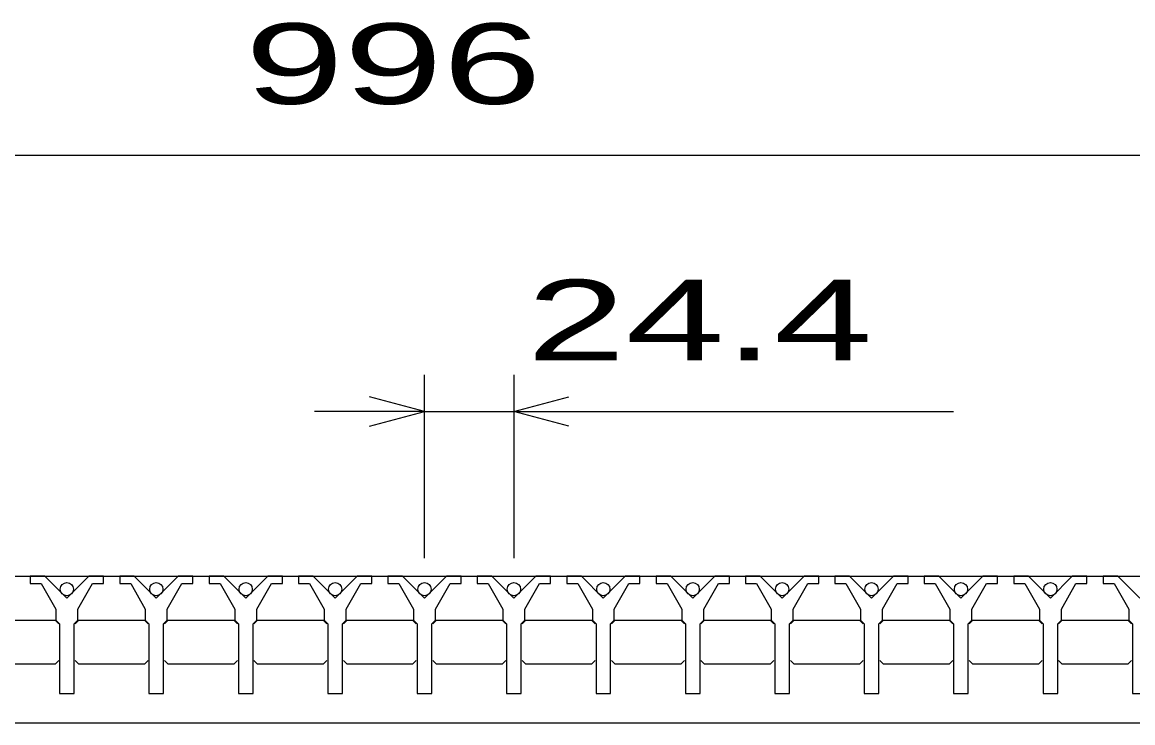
# Model space of a CAD drawing. Units: millimetres, scale not verified. Extents: x -1820 to 1731, y -1282 to 1054.
# Drawn here: x -1030.8 to -727.7, y -546.5 to -355.2 of the extents above; entities that cross this region are included whole.
import ezdxf
from ezdxf.enums import TextEntityAlignment as Align

# ---------------------------------------------------------------- set-up
doc = ezdxf.new("R2010")
doc.units = ezdxf.units.MM
doc.header["$LTSCALE"] = 10
doc.layers.add('16', color=3, linetype='Continuous', lineweight=25)
doc.layers.add('22', color=2, linetype='Continuous', lineweight=25)
doc.styles.add('ベクトル', font='')
doc.styles.get('ベクトル').set_extended_font_data('ベクトル')

msp = doc.modelspace()

# ---------------------------------------------------------------- linework, layer by layer
at = {"layer": '16'}
for p, q in [((-1419, -506.5), (-423, -506.5)), ((-1028.6, -506.5), (-1028.6, -508.5)), ((-1024.6, -506.5), (-1028.6, -506.5)), ((-1028.6, -508.5), (-1025.6, -508.5)), ((-1025.6, -508.5), (-1021.6, -515.5)), ((-1018.6, -512.5), (-1024.6, -506.5)), ((-1012.6, -506.5), (-1018.6, -512.5)), ((-1015.6, -515.5), (-1011.6, -508.5)), ((-1008.6, -506.5), (-1012.6, -506.5)), ((-1011.6, -508.5), (-1008.6, -508.5)), ((-1008.6, -508.5), (-1008.6, -506.5)), ((-1004.2, -506.5), (-1004.2, -508.5)), ((-1000.2, -506.5), (-1004.2, -506.5)), ((-1004.2, -508.5), (-1001.2, -508.5)), ((-1001.2, -508.5), (-997.2, -515.5)), ((-994.2, -512.5), (-1000.2, -506.5)), ((-988.2, -506.5), (-994.2, -512.5)), ((-991.2, -515.5), (-987.2, -508.5)), ((-984.2, -506.5), (-988.2, -506.5)), ((-987.2, -508.5), (-984.2, -508.5)), ((-984.2, -508.5), (-984.2, -506.5)), ((-979.8, -506.5), (-979.8, -508.5)), ((-975.8, -506.5), (-979.8, -506.5)), ((-979.8, -508.5), (-976.8, -508.5)), ((-976.8, -508.5), (-972.8, -515.5)), ((-969.8, -512.5), (-975.8, -506.5)), ((-963.8, -506.5), (-969.8, -512.5)), ((-966.8, -515.5), (-962.8, -508.5)), ((-959.8, -506.5), (-963.8, -506.5)), ((-962.8, -508.5), (-959.8, -508.5)), ((-959.8, -508.5), (-959.8, -506.5)), ((-955.4, -506.5), (-955.4, -508.5)), ((-951.4, -506.5), (-955.4, -506.5)), ((-955.4, -508.5), (-952.4, -508.5)), ((-952.4, -508.5), (-948.4, -515.5)), ((-945.4, -512.5), (-951.4, -506.5)), ((-939.4, -506.5), (-945.4, -512.5)), ((-942.4, -515.5), (-938.4, -508.5)), ((-935.4, -506.5), (-939.4, -506.5)), ((-938.4, -508.5), (-935.4, -508.5)), ((-935.4, -508.5), (-935.4, -506.5)), ((-931, -506.5), (-931, -508.5)), ((-927, -506.5), (-931, -506.5)), ((-931, -508.5), (-928, -508.5)), ((-928, -508.5), (-924, -515.5)), ((-921, -512.5), (-927, -506.5)), ((-915, -506.5), (-921, -512.5)), ((-918, -515.5), (-914, -508.5)), ((-911, -506.5), (-915, -506.5)), ((-914, -508.5), (-911, -508.5)), ((-911, -508.5), (-911, -506.5)), ((-906.6, -506.5), (-906.6, -508.5)), ((-902.6, -506.5), (-906.6, -506.5)), ((-906.6, -508.5), (-903.6, -508.5)), ((-903.6, -508.5), (-899.6, -515.5)), ((-896.6, -512.5), (-902.6, -506.5)), ((-890.6, -506.5), (-896.6, -512.5)), ((-893.6, -515.5), (-889.6, -508.5)), ((-886.6, -506.5), (-890.6, -506.5)), ((-889.6, -508.5), (-886.6, -508.5)), ((-886.6, -508.5), (-886.6, -506.5)), ((-882.2, -506.5), (-882.2, -508.5)), ((-878.2, -506.5), (-882.2, -506.5)), ((-882.2, -508.5), (-879.2, -508.5)), ((-879.2, -508.5), (-875.2, -515.5)), ((-872.2, -512.5), (-878.2, -506.5)), ((-866.2, -506.5), (-872.2, -512.5)), ((-869.2, -515.5), (-865.2, -508.5)), ((-862.2, -506.5), (-866.2, -506.5)), ((-865.2, -508.5), (-862.2, -508.5)), ((-862.2, -508.5), (-862.2, -506.5)), ((-857.8, -506.5), (-857.8, -508.5)), ((-853.8, -506.5), (-857.8, -506.5)), ((-857.8, -508.5), (-854.8, -508.5)), ((-854.8, -508.5), (-850.8, -515.5)), ((-847.8, -512.5), (-853.8, -506.5)), ((-841.8, -506.5), (-847.8, -512.5)), ((-844.8, -515.5), (-840.8, -508.5)), ((-837.8, -506.5), (-841.8, -506.5)), ((-840.8, -508.5), (-837.8, -508.5)), ((-837.8, -508.5), (-837.8, -506.5)), ((-833.4, -506.5), (-833.4, -508.5)), ((-829.4, -506.5), (-833.4, -506.5)), ((-833.4, -508.5), (-830.4, -508.5)), ((-830.4, -508.5), (-826.4, -515.5)), ((-823.4, -512.5), (-829.4, -506.5)), ((-817.4, -506.5), (-823.4, -512.5)), ((-820.4, -515.5), (-816.4, -508.5)), ((-813.4, -506.5), (-817.4, -506.5)), ((-816.4, -508.5), (-813.4, -508.5)), ((-813.4, -508.5), (-813.4, -506.5)), ((-809, -506.5), (-809, -508.5)), ((-805, -506.5), (-809, -506.5)), ((-809, -508.5), (-806, -508.5)), ((-806, -508.5), (-802, -515.5)), ((-799, -512.5), (-805, -506.5)), ((-793, -506.5), (-799, -512.5)), ((-796, -515.5), (-792, -508.5)), ((-789, -506.5), (-793, -506.5)), ((-792, -508.5), (-789, -508.5)), ((-789, -508.5), (-789, -506.5)), ((-784.6, -506.5), (-784.6, -508.5)), ((-780.6, -506.5), (-784.6, -506.5)), ((-784.6, -508.5), (-781.6, -508.5)), ((-781.6, -508.5), (-777.6, -515.5)), ((-774.6, -512.5), (-780.6, -506.5)), ((-768.6, -506.5), (-774.6, -512.5)), ((-771.6, -515.5), (-767.6, -508.5)), ((-764.6, -506.5), (-768.6, -506.5)), ((-767.6, -508.5), (-764.6, -508.5)), ((-764.6, -508.5), (-764.6, -506.5)), ((-760.2, -506.5), (-760.2, -508.5)), ((-756.2, -506.5), (-760.2, -506.5)), ((-760.2, -508.5), (-757.2, -508.5)), ((-757.2, -508.5), (-753.2, -515.5)), ((-750.2, -512.5), (-756.2, -506.5)), ((-744.2, -506.5), (-750.2, -512.5)), ((-747.2, -515.5), (-743.2, -508.5)), ((-740.2, -506.5), (-744.2, -506.5)), ((-743.2, -508.5), (-740.2, -508.5)), ((-740.2, -508.5), (-740.2, -506.5)), ((-735.8, -506.5), (-735.8, -508.5)), ((-731.8, -506.5), (-735.8, -506.5)), ((-735.8, -508.5), (-732.8, -508.5)), ((-732.8, -508.5), (-728.8, -515.5)), ((-725.8, -512.5), (-731.8, -506.5)), ((-1021.6, -515.5), (-1021.6, -518.5)), ((-1015.6, -518.5), (-1015.6, -515.5)), ((-997.2, -515.5), (-997.2, -518.5)), ((-991.2, -518.5), (-991.2, -515.5)), ((-972.8, -515.5), (-972.8, -518.5)), ((-966.8, -518.5), (-966.8, -515.5)), ((-948.4, -515.5), (-948.4, -518.5)), ((-942.4, -518.5), (-942.4, -515.5)), ((-924, -515.5), (-924, -518.5)), ((-918, -518.5), (-918, -515.5)), ((-899.6, -515.5), (-899.6, -518.5)), ((-893.6, -518.5), (-893.6, -515.5)), ((-875.2, -515.5), (-875.2, -518.5)), ((-869.2, -518.5), (-869.2, -515.5)), ((-850.8, -515.5), (-850.8, -518.5)), ((-844.8, -518.5), (-844.8, -515.5)), ((-826.4, -515.5), (-826.4, -518.5)), ((-820.4, -518.5), (-820.4, -515.5)), ((-802, -515.5), (-802, -518.5)), ((-796, -518.5), (-796, -515.5)), ((-777.6, -515.5), (-777.6, -518.5)), ((-771.6, -518.5), (-771.6, -515.5)), ((-753.2, -515.5), (-753.2, -518.5)), ((-747.2, -518.5), (-747.2, -515.5)), ((-728.8, -515.5), (-728.8, -518.5)), ((-1039.75, -518.5), (-1021.85, -518.5)), ((-1021.85, -518.5), (-1020.85, -519.5)), ((-1021.6, -518.5), (-1020.6, -519.5)), ((-1020.6, -519.5), (-1020.6, -538.5)), ((-1016.6, -519.5), (-1015.6, -518.5)), ((-1016.6, -538.5), (-1016.6, -519.5)), ((-1016.35, -519.5), (-1015.35, -518.5)), ((-1015.35, -518.5), (-997.45, -518.5)), ((-997.45, -518.5), (-996.45, -519.5)), ((-997.2, -518.5), (-996.2, -519.5)), ((-996.2, -519.5), (-996.2, -538.5)), ((-992.2, -519.5), (-991.2, -518.5)), ((-992.2, -538.5), (-992.2, -519.5)), ((-991.95, -519.5), (-990.95, -518.5)), ((-990.95, -518.5), (-973.05, -518.5)), ((-973.05, -518.5), (-972.05, -519.5)), ((-972.8, -518.5), (-971.8, -519.5)), ((-971.8, -519.5), (-971.8, -538.5)), ((-967.8, -519.5), (-966.8, -518.5)), ((-967.8, -538.5), (-967.8, -519.5)), ((-967.55, -519.5), (-966.55, -518.5)), ((-966.55, -518.5), (-948.65, -518.5)), ((-948.65, -518.5), (-947.65, -519.5)), ((-948.4, -518.5), (-947.4, -519.5)), ((-947.4, -519.5), (-947.4, -538.5)), ((-943.4, -519.5), (-942.4, -518.5)), ((-943.4, -538.5), (-943.4, -519.5)), ((-943.15, -519.5), (-942.15, -518.5)), ((-942.15, -518.5), (-924.25, -518.5)), ((-924.25, -518.5), (-923.25, -519.5)), ((-924, -518.5), (-923, -519.5)), ((-923, -519.5), (-923, -538.5)), ((-919, -519.5), (-918, -518.5)), ((-919, -538.5), (-919, -519.5)), ((-918.75, -519.5), (-917.75, -518.5)), ((-917.75, -518.5), (-899.85, -518.5)), ((-899.85, -518.5), (-898.85, -519.5)), ((-899.6, -518.5), (-898.6, -519.5)), ((-898.6, -519.5), (-898.6, -538.5)), ((-894.6, -519.5), (-893.6, -518.5)), ((-894.6, -538.5), (-894.6, -519.5)), ((-894.35, -519.5), (-893.35, -518.5)), ((-893.35, -518.5), (-875.45, -518.5)), ((-875.45, -518.5), (-874.45, -519.5)), ((-875.2, -518.5), (-874.2, -519.5)), ((-874.2, -519.5), (-874.2, -538.5)), ((-870.2, -519.5), (-869.2, -518.5)), ((-870.2, -538.5), (-870.2, -519.5)), ((-869.95, -519.5), (-868.95, -518.5)), ((-868.95, -518.5), (-851.05, -518.5)), ((-851.05, -518.5), (-850.05, -519.5)), ((-850.8, -518.5), (-849.8, -519.5)), ((-849.8, -519.5), (-849.8, -538.5)), ((-845.8, -519.5), (-844.8, -518.5)), ((-845.8, -538.5), (-845.8, -519.5)), ((-845.55, -519.5), (-844.55, -518.5)), ((-844.55, -518.5), (-826.65, -518.5)), ((-826.65, -518.5), (-825.65, -519.5)), ((-826.4, -518.5), (-825.4, -519.5)), ((-825.4, -519.5), (-825.4, -538.5)), ((-821.4, -519.5), (-820.4, -518.5)), ((-821.4, -538.5), (-821.4, -519.5)), ((-821.15, -519.5), (-820.15, -518.5)), ((-820.15, -518.5), (-802.25, -518.5)), ((-802.25, -518.5), (-801.25, -519.5)), ((-802, -518.5), (-801, -519.5)), ((-801, -519.5), (-801, -538.5)), ((-797, -519.5), (-796, -518.5)), ((-797, -538.5), (-797, -519.5)), ((-796.75, -519.5), (-795.75, -518.5)), ((-795.75, -518.5), (-777.85, -518.5)), ((-777.85, -518.5), (-776.85, -519.5)), ((-777.6, -518.5), (-776.6, -519.5)), ((-776.6, -519.5), (-776.6, -538.5)), ((-772.6, -519.5), (-771.6, -518.5)), ((-772.6, -538.5), (-772.6, -519.5)), ((-772.35, -519.5), (-771.35, -518.5)), ((-771.35, -518.5), (-753.45, -518.5)), ((-753.45, -518.5), (-752.45, -519.5)), ((-753.2, -518.5), (-752.2, -519.5)), ((-752.2, -519.5), (-752.2, -538.5)), ((-748.2, -519.5), (-747.2, -518.5)), ((-748.2, -538.5), (-748.2, -519.5)), ((-747.95, -519.5), (-746.95, -518.5)), ((-746.95, -518.5), (-729.05, -518.5)), ((-729.05, -518.5), (-728.05, -519.5)), ((-728.8, -518.5), (-727.8, -519.5)), ((-727.8, -519.5), (-727.8, -538.5)), ((-1020.85, -529.5), (-1021.85, -530.5)), ((-1015.35, -530.5), (-1016.35, -529.5)), ((-996.45, -529.5), (-997.45, -530.5)), ((-990.95, -530.5), (-991.95, -529.5)), ((-972.05, -529.5), (-973.05, -530.5)), ((-966.55, -530.5), (-967.55, -529.5)), ((-947.65, -529.5), (-948.65, -530.5)), ((-942.15, -530.5), (-943.15, -529.5)), ((-923.25, -529.5), (-924.25, -530.5)), ((-917.75, -530.5), (-918.75, -529.5)), ((-898.85, -529.5), (-899.85, -530.5)), ((-893.35, -530.5), (-894.35, -529.5)), ((-874.45, -529.5), (-875.45, -530.5)), ((-868.95, -530.5), (-869.95, -529.5)), ((-850.05, -529.5), (-851.05, -530.5)), ((-844.55, -530.5), (-845.55, -529.5)), ((-825.65, -529.5), (-826.65, -530.5)), ((-820.15, -530.5), (-821.15, -529.5)), ((-801.25, -529.5), (-802.25, -530.5)), ((-795.75, -530.5), (-796.75, -529.5)), ((-776.85, -529.5), (-777.85, -530.5)), ((-771.35, -530.5), (-772.35, -529.5)), ((-752.45, -529.5), (-753.45, -530.5)), ((-746.95, -530.5), (-747.95, -529.5)), ((-728.05, -529.5), (-729.05, -530.5)), ((-1021.85, -530.5), (-1039.75, -530.5)), ((-997.45, -530.5), (-1015.35, -530.5)), ((-973.05, -530.5), (-990.95, -530.5)), ((-948.65, -530.5), (-966.55, -530.5)), ((-924.25, -530.5), (-942.15, -530.5)), ((-899.85, -530.5), (-917.75, -530.5)), ((-875.45, -530.5), (-893.35, -530.5)), ((-851.05, -530.5), (-868.95, -530.5)), ((-826.65, -530.5), (-844.55, -530.5)), ((-802.25, -530.5), (-820.15, -530.5)), ((-777.85, -530.5), (-795.75, -530.5)), ((-753.45, -530.5), (-771.35, -530.5)), ((-729.05, -530.5), (-746.95, -530.5)), ((-1020.6, -538.5), (-1016.6, -538.5)), ((-996.2, -538.5), (-992.2, -538.5)), ((-971.8, -538.5), (-967.8, -538.5)), ((-947.4, -538.5), (-943.4, -538.5)), ((-923, -538.5), (-919, -538.5)), ((-898.6, -538.5), (-894.6, -538.5)), ((-874.2, -538.5), (-870.2, -538.5)), ((-849.8, -538.5), (-845.8, -538.5)), ((-825.4, -538.5), (-821.4, -538.5)), ((-801, -538.5), (-797, -538.5)), ((-776.6, -538.5), (-772.6, -538.5)), ((-752.2, -538.5), (-748.2, -538.5)), ((-727.8, -538.5), (-723.8, -538.5)), ((-1419, -546.5), (-423, -546.5))]:
    msp.add_line(p, q, dxfattribs=at)
for centre in [(-1018.6, -510), (-994.2, -510), (-969.8, -510), (-945.4, -510), (-921, -510), (-896.6, -510), (-872.2, -510), (-847.8, -510), (-823.4, -510), (-799, -510), (-774.6, -510), (-750.2, -510)]:
    msp.add_circle(centre, 1.8, dxfattribs=at)
at = {"layer": '22', "color": 4}
for p, q in [((-1419, -391.5), (-423, -391.5)), ((-921, -501.5), (-921, -451.5)), ((-896.6, -451.5), (-896.6, -501.5)), ((-921, -461.5), (-936, -457.5)), ((-896.6, -461.5), (-881.6, -457.5)), ((-921, -461.5), (-951, -461.5)), ((-936, -465.5), (-921, -461.5)), ((-921, -461.5), (-896.6, -461.5)), ((-881.6, -465.5), (-896.6, -461.5)), ((-896.6, -461.5), (-776.6, -461.5))]:
    msp.add_line(p, q, dxfattribs=at)

# ---------------------------------------------------------------- texts
at = {"layer": '22', "style": 'ベクトル', "width": 1.65}
for s, p in [(' 996 ', (-983.5, -366.5)), (' 24.4 ', (-906.6, -436.5))]:
    msp.add_text(s, height=21.99, dxfattribs=at).set_placement(p, align=Align.MIDDLE_LEFT)

doc.saveas('drawing.dxf')
